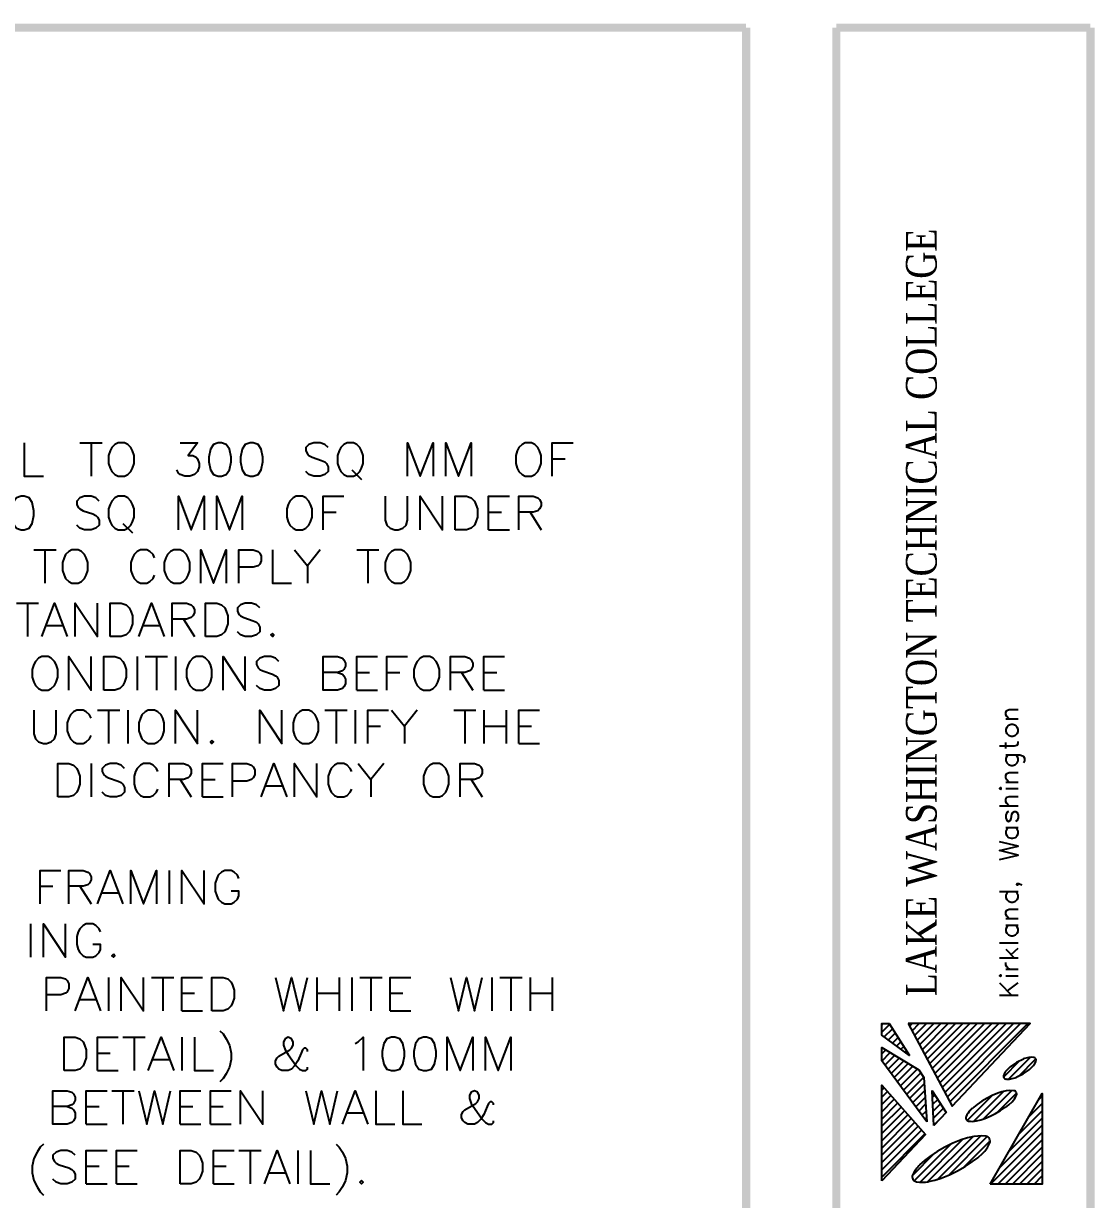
# Paper-space layout 'ISO A1' of a CAD drawing. Extents: x 0 to 817, y 0 to 553.
# Drawn here: x 656.3 to 816.6, y 376.6 to 552.6 of the extents above; entities that cross this region are included whole.
import ezdxf
from ezdxf.xclip import XClip

# ---------------------------------------------------------------- set-up
doc = ezdxf.new("R2010")
doc.units = 0
doc.header["$XCLIPFRAME"] = 0
doc.layers.add('Text', color=7, linetype='Continuous')
doc.styles.add('style4', font='', dxfattribs={"height": 3.730705})
doc.styles.get('style4').set_extended_font_data('Times New Roman')

# ---------------------------------------------------------------- blocks, each defined once
blk = doc.blocks.new('Viewport6')
at = {"linetype": 'Continuous', "lineweight": 25, "true_color": 0x000000}
for points in [[(0, 552.61), (764.45, 552.61), (764.45, 551.38), (0, 551.38)], [(763.84, 0), (763.84, 552), (765.06, 552), (765.06, 0)], [(777.34, 0), (777.34, 552), (778.57, 552), (778.57, 0)], [(777.96, 552.61), (815.99, 552.61), (815.99, 551.38), (777.96, 551.38)], [(816.61, 552), (816.61, 0), (815.38, 0), (815.38, 552)]]:
    blk.add_hatch(color=18, dxfattribs=at).paths.add_polyline_path(points)
at = {"color": 18, "linetype": 'Continuous', "lineweight": 25, "true_color": 0x000000}
for p, q in [((805.18, 448.47), (803.31, 448.47)), ((803.31, 444.09), (803.31, 445.02)), ((805.18, 439.03), (803.31, 439.03)), ((803.31, 438.1), (805.18, 438.1)), ((805.18, 435.45), (802.38, 435.45)), ((803.31, 432.26), (805.18, 432.26)), ((802.38, 422.69), (805.18, 422.69)), ((805.18, 418.58), (803.31, 418.58)), ((803.31, 417.65), (805.18, 417.65)), ((805.18, 414.98), (802.38, 414.98)), ((803.31, 414.05), (804.65, 412.74)), ((804.12, 413.27), (805.18, 414.2)), ((805.18, 412.74), (802.38, 412.74)), ((805.18, 411), (803.31, 411)), ((802.38, 409.01), (804.24, 407.15)), ((803.31, 410.07), (805.18, 410.07)), ((803.59, 407.81), (805.18, 409.01)), ((805.18, 407.15), (802.38, 407.15)), ((784.77, 402.75), (784.94, 402.92)), ((784.77, 401.65), (785.94, 402.81)), ((785.11, 400.93), (786.36, 402.16)), ((785.74, 400.46), (786.78, 401.5)), ((788.92, 402.56), (789.28, 402.92)), ((789.3, 401.84), (790.36, 402.92)), ((789.68, 401.14), (791.44, 402.92)), ((790.04, 400.42), (792.54, 402.92)), ((790.42, 399.72), (793.62, 402.92)), ((790.8, 399), (794.7, 402.92)), ((791.18, 398.3), (795.78, 402.92)), ((791.54, 397.61), (796.88, 402.92)), ((791.93, 396.89), (797.96, 402.92)), ((792.31, 396.19), (799.04, 402.92)), ((792.69, 395.47), (800.12, 402.92)), ((793.07, 394.77), (801.22, 402.92)), ((793.43, 394.05), (802.3, 402.92)), ((793.81, 393.35), (803.38, 402.92)), ((794.19, 392.63), (804.46, 402.92)), ((794.57, 391.93), (805.54, 402.92)), ((794.95, 391.21), (806.64, 402.92)), ((786.38, 400), (787.21, 400.84)), ((786.99, 399.55), (787.63, 400.17)), ((784.77, 398.41), (785.36, 399)), ((784.77, 397.31), (786.04, 398.58)), ((785.24, 396.69), (786.7, 398.18)), ((787.63, 399.09), (788.05, 399.51)), ((788.24, 398.62), (788.48, 398.85)), ((788.88, 398.18), (788.9, 398.2)), ((803.74, 394.6), (807.04, 397.9)), ((806.76, 397.86), (805.94, 397.63)), ((785.7, 396.08), (787.37, 397.75)), ((786.15, 395.45), (788.05, 397.35)), ((786.61, 394.83), (788.73, 396.95)), ((787.08, 394.2), (789.41, 396.53)), ((787.54, 393.58), (790.08, 396.12)), ((802.97, 394.92), (805.45, 397.39)), ((803.97, 396.44), (803.36, 395.83)), ((805.24, 395.02), (807.84, 397.63)), ((788.01, 392.95), (790.59, 395.55)), ((788.45, 392.33), (791.02, 394.87)), ((804.1, 394.64), (804.92, 394.87)), ((784.77, 392.97), (785.11, 393.31)), ((784.77, 391.89), (785.62, 392.74)), ((788.92, 391.72), (791.1, 393.9)), ((789.39, 391.09), (791.18, 392.88)), ((798.51, 388.27), (803.04, 392.8)), ((799.91, 388.59), (804.24, 392.93)), ((801.87, 389.48), (804.96, 392.57)), ((784.77, 390.81), (786.13, 392.17)), ((784.77, 389.73), (786.63, 391.59)), ((784.77, 388.63), (787.14, 391.02)), ((789.85, 390.47), (791.25, 391.87)), ((790.32, 389.84), (791.31, 390.85)), ((792.35, 391.89), (792.71, 392.23)), ((792.39, 390.85), (793.13, 391.57)), ((792.45, 389.82), (793.56, 390.92)), ((797.53, 388.4), (801.32, 392.19)), ((806.74, 388.91), (808.77, 390.96)), ((808.2, 391.47), (808.77, 392.04)), ((784.77, 387.55), (787.65, 390.43)), ((784.77, 386.47), (788.16, 389.86)), ((784.77, 385.39), (788.67, 389.29)), ((790.78, 389.22), (791.4, 389.84)), ((792.5, 388.78), (793.98, 390.24)), ((792.56, 387.74), (794, 389.18)), ((797.92, 389.86), (798.36, 390.3)), ((805.26, 386.37), (808.77, 389.88)), ((784.77, 384.29), (789.17, 388.71)), ((784.77, 383.21), (789.68, 388.14)), ((784.77, 382.13), (790.19, 387.55)), ((791.23, 388.61), (791.46, 388.82)), ((802.34, 381.26), (808.77, 387.7)), ((803.8, 383.8), (808.77, 388.78)), ((784.77, 381.05), (790.7, 386.98)), ((784.77, 379.95), (791.21, 386.41)), ((790.49, 379.17), (796.94, 385.65)), ((791.63, 379.23), (798.42, 386.03)), ((793.05, 379.55), (799.61, 386.13)), ((794.78, 380.23), (800.56, 386.01)), ((801.05, 378.89), (808.77, 386.62)), ((802.15, 378.89), (808.77, 385.54)), ((789.62, 379.38), (795.12, 384.9)), ((797.01, 381.37), (800.99, 385.35)), ((803.23, 378.89), (808.77, 384.44)), ((789.34, 380.21), (792.73, 383.59)), ((804.31, 378.89), (808.77, 383.36)), ((805.39, 378.89), (808.77, 382.28)), ((806.49, 378.89), (808.77, 381.2)), ((807.57, 378.89), (808.77, 380.12)), ((808.65, 378.89), (808.77, 379.02))]:
    blk.add_line(p, q, dxfattribs=at)
for points in [[(803.84, 448.47), (803.46, 448.87), (803.31, 449.13), (803.31, 449.53), (803.46, 449.8), (803.84, 449.93), (805.18, 449.93)], [(803.31, 446.61), (803.46, 446.33), (803.72, 446.08), (804.12, 445.95), (804.39, 445.95), (804.77, 446.08), (805.05, 446.33), (805.18, 446.61), (805.18, 447.01), (805.05, 447.26), (804.77, 447.54), (804.39, 447.67), (804.12, 447.67), (803.72, 447.54), (803.46, 447.26), (803.31, 447.01), (803.31, 446.61)], [(802.38, 444.49), (804.65, 444.49), (805.05, 444.62), (805.18, 444.87), (805.18, 445.15)], [(803.31, 443.16), (805.45, 443.16), (805.85, 443.01), (805.98, 442.88), (806.11, 442.63), (806.11, 442.23), (805.98, 441.95)], [(803.72, 443.16), (803.46, 442.88), (803.31, 442.63), (803.31, 442.23), (803.46, 441.95), (803.72, 441.7), (804.12, 441.55), (804.39, 441.55), (804.77, 441.7), (805.05, 441.95), (805.18, 442.23), (805.18, 442.63), (805.05, 442.88), (804.77, 443.16)], [(803.84, 439.03), (803.46, 439.43), (803.31, 439.71), (803.31, 440.09), (803.46, 440.36), (803.84, 440.49), (805.18, 440.49)], [(802.53, 437.97), (802.66, 438.1), (802.53, 438.25), (802.38, 438.1), (802.53, 437.97)], [(803.84, 435.45), (803.46, 435.85), (803.31, 436.11), (803.31, 436.51), (803.46, 436.79), (803.84, 436.91), (805.18, 436.91)], [(803.72, 434.65), (803.46, 434.52), (803.31, 434.12), (803.31, 433.72), (803.46, 433.31), (803.72, 433.19), (803.99, 433.31), (804.12, 433.59), (804.24, 434.25), (804.39, 434.52), (804.65, 434.65), (804.77, 434.65), (805.05, 434.52), (805.18, 434.12), (805.18, 433.72), (805.05, 433.31), (804.77, 433.19)], [(803.72, 432.26), (803.46, 432), (803.31, 431.73), (803.31, 431.32), (803.46, 431.07), (803.72, 430.8), (804.12, 430.67), (804.39, 430.67), (804.77, 430.8), (805.05, 431.07), (805.18, 431.32), (805.18, 431.73), (805.05, 432), (804.77, 432.26)], [(802.38, 427.47), (805.18, 428.15), (802.38, 428.81), (805.18, 429.46), (802.38, 430.14)], [(803.72, 422.69), (803.46, 422.43), (803.31, 422.16), (803.31, 421.76), (803.46, 421.5), (803.72, 421.23), (804.12, 421.1), (804.39, 421.1), (804.77, 421.23), (805.05, 421.5), (805.18, 421.76), (805.18, 422.16), (805.05, 422.43), (804.77, 422.69)], [(805.05, 423.89), (805.18, 423.75), (805.05, 423.62), (804.92, 423.75), (805.05, 423.89), (805.3, 423.89), (805.58, 423.75), (805.71, 423.62)], [(803.84, 418.58), (803.46, 418.98), (803.31, 419.24), (803.31, 419.64), (803.46, 419.89), (803.84, 420.04), (805.18, 420.04)], [(803.72, 417.65), (803.46, 417.38), (803.31, 417.12), (803.31, 416.72), (803.46, 416.44), (803.72, 416.19), (804.12, 416.04), (804.39, 416.04), (804.77, 416.19), (805.05, 416.44), (805.18, 416.72), (805.18, 417.12), (805.05, 417.38), (804.77, 417.65)], [(804.12, 411), (803.72, 411.13), (803.46, 411.41), (803.31, 411.66), (803.31, 412.06)], [(802.53, 409.95), (802.66, 410.07), (802.53, 410.2), (802.38, 410.07), (802.53, 409.95)], [(788.92, 398.13), (784.77, 401.18), (784.77, 402.92), (785.87, 402.92), (788.92, 398.13)], [(788.73, 402.92), (795.29, 390.56), (806.98, 402.92), (788.73, 402.92)], [(791.5, 388.23), (784.77, 397.33), (784.77, 399.36), (790.32, 395.98), (791.04, 394.83), (791.5, 388.23)], [(807.55, 397.84), (807.14, 397.88), (806.76, 397.84)], [(805.96, 397.61), (804.92, 397.1), (803.99, 396.44)], [(804.9, 394.9), (805.94, 395.4), (806.87, 396.06)], [(807.48, 396.63), (807.7, 396.95), (807.86, 397.31)], [(803.04, 394.81), (803.14, 394.68), (803.31, 394.62)], [(784.77, 379.38), (784.77, 393.71), (791.29, 386.32), (784.77, 379.38)], [(792.56, 387.68), (792.31, 392.86), (794.38, 389.6), (792.56, 387.68)], [(804.54, 392.88), (803.95, 392.93), (803.38, 392.86), (802.74, 392.72), (802.13, 392.5), (801.3, 392.17), (800.52, 391.76), (799.76, 391.32), (799.04, 390.83), (798.53, 390.43), (798.06, 389.98)], [(800.99, 378.89), (808.77, 392.46), (808.77, 378.89), (800.99, 378.89)], [(803.29, 390.37), (803.8, 390.77), (804.27, 391.21)], [(798.93, 388.36), (799.57, 388.5), (800.18, 388.71), (801.01, 389.05), (801.79, 389.46), (802.55, 389.9), (803.27, 390.39)], [(797.41, 388.57), (797.56, 388.4), (797.77, 388.31)], [(798.55, 386.03), (797.6, 385.81), (796.65, 385.52), (795.42, 385.01), (794.21, 384.44), (793.05, 383.78), (791.95, 383.04), (791.16, 382.45), (790.42, 381.77)], [(800.35, 386.05), (799.76, 386.11), (799.16, 386.09), (798.57, 386.03)], [(791.76, 379.27), (792.71, 379.49), (793.66, 379.78), (794.89, 380.29), (796.1, 380.86), (797.26, 381.52), (798.36, 382.26), (799.14, 382.85), (799.88, 383.53)], [(789.41, 379.63), (789.55, 379.44), (789.75, 379.32), (789.96, 379.23)]]:
    blk.add_lwpolyline(points, dxfattribs=at)
for centre, radius, start, end in [((807.46, 397.46), 0.402, 30.6848, 79.7992), ((804.12, 399.43), 4.36, 309.1278, 320.4053), ((807.46, 397.46), 0.402, 341.5649, 30.6793), ((803.38, 395.02), 0.402, 161.5649, 210.6793), ((805.01, 394.49), 2.12, 140.4053, 161.5649), ((803.69, 396.72), 2.12, 259.7937, 280.9479), ((804.48, 392.4), 0.487, 28.4161, 81.4417), ((804.48, 392.4), 0.487, 335.3906, 28.4106), ((801.79, 393.63), 3.45, 315.7306, 335.3906), ((797.83, 388.8), 0.487, 155.3906, 208.4106), ((800.52, 387.57), 3.45, 135.7306, 155.3906), ((798.28, 391.74), 3.45, 261.4362, 281.0907), ((800.22, 385.31), 0.762, 27.6801, 80.6342), ((800.22, 385.31), 0.762, 334.7205, 27.6746), ((796.18, 387.21), 5.23, 315.0385, 334.7205), ((790.08, 379.99), 0.762, 154.7205, 207.6746), ((794.15, 378.09), 5.23, 135.0385, 154.7205), ((790.82, 384.4), 5.23, 260.6287, 280.3162)]:
    blk.add_arc(centre, radius, start, end, dxfattribs=at)
at = {"layer": 'Text', "color": 18, "linetype": 'Continuous', "lineweight": 25, "true_color": 0x000000}
for p, q in [((664.73, 489.85), (668.06, 489.85)), ((666.38, 489.85), (666.38, 484.84)), ((735.43, 487.46), (737.34, 487.46)), ((705.44, 485.79), (706.88, 484.37)), ((701.16, 479.46), (703.07, 479.46)), ((725.91, 479.46), (727.81, 479.46)), ((732.11, 479.46), (733.78, 476.83)), ((671.15, 477.79), (672.59, 476.37)), ((725.91, 476.83), (729.02, 476.83)), ((657.81, 473.85), (661.16, 473.85)), ((659.48, 473.85), (659.48, 468.85)), ((700.67, 473.85), (698.77, 471.46)), ((706.16, 473.85), (709.48, 473.85)), ((707.83, 473.85), (707.83, 468.85)), ((655.21, 465.85), (658.53, 465.85)), ((656.86, 465.85), (656.86, 460.85)), ((680.21, 463.46), (681.88, 460.85)), ((659.72, 462.5), (662.11, 462.5)), ((674.26, 462.5), (676.63, 462.5)), ((673.3, 457.85), (673.3, 452.85)), ((674.49, 457.85), (677.81, 457.85)), ((676.16, 457.85), (676.16, 452.85)), ((679.02, 457.85), (679.02, 452.85)), ((706.16, 455.46), (708.06, 455.46)), ((710.69, 455.46), (712.59, 455.46)), ((721.86, 455.46), (723.53, 452.85)), ((725.21, 455.46), (727.11, 455.46)), ((706.16, 452.85), (709.25, 452.85)), ((725.21, 452.85), (728.3, 452.85)), ((667.34, 449.85), (670.68, 449.85)), ((669.01, 449.85), (669.01, 444.85)), ((671.87, 449.85), (671.87, 444.85)), ((701.39, 449.85), (704.72, 449.85)), ((703.07, 449.85), (703.07, 444.85)), ((705.92, 449.85), (705.92, 444.85)), ((715.19, 449.85), (713.29, 447.45)), ((720.68, 449.85), (724, 449.85)), ((722.35, 449.85), (722.35, 444.85)), ((725.21, 449.85), (725.21, 444.85)), ((728.53, 449.85), (728.53, 444.85)), ((707.83, 447.45), (709.73, 447.45)), ((725.21, 447.45), (728.53, 447.45)), ((730.44, 447.45), (732.34, 447.45)), ((730.44, 444.85), (733.53, 444.85)), ((666.38, 441.84), (666.38, 436.85)), ((710.2, 441.84), (708.29, 439.45)), ((679.72, 439.45), (681.39, 436.85)), ((683.06, 439.45), (684.97, 439.45)), ((692.59, 438.52), (694.96, 438.52)), ((723.3, 439.45), (724.95, 436.85)), ((683.06, 436.85), (686.15, 436.85)), ((678.07, 425.84), (678.07, 420.85)), ((658.76, 423.47), (660.67, 423.47)), ((664.73, 423.47), (666.38, 420.85)), ((668.06, 422.52), (670.45, 422.52)), ((657.34, 417.84), (657.34, 412.85)), ((669.01, 409.84), (669.01, 404.84)), ((675.44, 409.84), (678.77, 409.84)), ((677.12, 409.84), (677.12, 404.84)), ((700.21, 409.84), (700.21, 404.84)), ((703.53, 409.84), (703.53, 404.84)), ((705.44, 409.84), (705.44, 404.84)), ((706.62, 409.84), (709.97, 409.84)), ((708.29, 409.84), (708.29, 404.84)), ((726.39, 409.84), (726.39, 404.84)), ((727.58, 409.84), (730.92, 409.84)), ((729.25, 409.84), (729.25, 404.84)), ((732.11, 409.84), (732.11, 404.84)), ((735.43, 409.84), (735.43, 404.84)), ((679.97, 407.47), (681.88, 407.47)), ((700.21, 407.47), (703.53, 407.47)), ((711.15, 407.47), (713.06, 407.47)), ((732.11, 407.47), (735.43, 407.47)), ((664.73, 406.52), (667.1, 406.52)), ((679.97, 404.84), (683.06, 404.84)), ((711.15, 404.84), (714.24, 404.84)), ((671.15, 400.89), (674.49, 400.89)), ((672.82, 400.89), (672.82, 395.89)), ((679.97, 400.89), (679.97, 395.89)), ((667.34, 398.52), (669.24, 398.52)), ((675.68, 397.56), (678.07, 397.56)), ((667.34, 395.89), (670.45, 395.89)), ((669.49, 392.88), (672.82, 392.88)), ((671.15, 392.88), (671.15, 387.89)), ((665.68, 390.51), (667.59, 390.51)), ((679.72, 390.51), (681.62, 390.51)), ((684.25, 390.51), (686.15, 390.51)), ((704.72, 389.56), (707.11, 389.56)), ((665.68, 387.89), (668.78, 387.89)), ((679.72, 387.89), (682.83, 387.89)), ((684.25, 387.89), (687.34, 387.89)), ((688.52, 383.93), (691.87, 383.93)), ((690.2, 383.93), (690.2, 378.94)), ((697.35, 383.93), (697.35, 378.94)), ((665.68, 381.56), (667.59, 381.56)), ((670.19, 381.56), (672.1, 381.56)), ((684.71, 381.56), (686.62, 381.56)), ((693.05, 380.61), (695.45, 380.61)), ((665.68, 378.94), (668.78, 378.94)), ((670.19, 378.94), (673.3, 378.94)), ((684.71, 378.94), (687.83, 378.94))]:
    blk.add_line(p, q, dxfattribs=at)
for points in [[(656.39, 489.85), (656.39, 484.84), (659.25, 484.84)], [(670.45, 489.85), (669.96, 489.6), (669.49, 489.13), (669.24, 488.65), (669.01, 487.95), (669.01, 486.74), (669.24, 486.04), (669.49, 485.55), (669.96, 485.09), (670.45, 484.84), (671.4, 484.84), (671.87, 485.09), (672.35, 485.55), (672.59, 486.04), (672.82, 486.74), (672.82, 487.95), (672.59, 488.65), (672.35, 489.13), (671.87, 489.6), (671.4, 489.85), (670.45, 489.85)], [(679.72, 489.85), (682.34, 489.85), (680.93, 487.95), (681.62, 487.95), (682.11, 487.69), (682.34, 487.46), (682.58, 486.74), (682.58, 486.27), (682.34, 485.55), (681.88, 485.09), (681.16, 484.84), (680.44, 484.84), (679.72, 485.09), (679.49, 485.32), (679.25, 485.79)], [(685.43, 489.85), (684.71, 489.6), (684.25, 488.9), (684.02, 487.69), (684.02, 486.99), (684.25, 485.79), (684.71, 485.09), (685.43, 484.84), (685.92, 484.84), (686.62, 485.09), (687.11, 485.79), (687.34, 486.99), (687.34, 487.69), (687.11, 488.9), (686.62, 489.6), (685.92, 489.85), (685.43, 489.85)], [(690.2, 489.85), (689.48, 489.6), (689.01, 488.9), (688.78, 487.69), (688.78, 486.99), (689.01, 485.79), (689.48, 485.09), (690.2, 484.84), (690.68, 484.84), (691.38, 485.09), (691.87, 485.79), (692.1, 486.99), (692.1, 487.69), (691.87, 488.9), (691.38, 489.6), (690.68, 489.85), (690.2, 489.85)], [(701.86, 489.13), (701.39, 489.6), (700.67, 489.85), (699.72, 489.85), (699, 489.6), (698.54, 489.13), (698.54, 488.65), (698.77, 488.18), (699, 487.95), (699.49, 487.69), (700.91, 487.23), (701.39, 486.99), (701.63, 486.74), (701.86, 486.27), (701.86, 485.55), (701.39, 485.09), (700.67, 484.84), (699.72, 484.84), (699, 485.09), (698.54, 485.55)], [(704.72, 489.85), (704.25, 489.6), (703.76, 489.13), (703.53, 488.65), (703.3, 487.95), (703.3, 486.74), (703.53, 486.04), (703.76, 485.55), (704.25, 485.09), (704.72, 484.84), (705.67, 484.84), (706.16, 485.09), (706.62, 485.55), (706.88, 486.04), (707.11, 486.74), (707.11, 487.95), (706.88, 488.65), (706.62, 489.13), (706.16, 489.6), (705.67, 489.85), (704.72, 489.85)], [(713.78, 484.84), (713.78, 489.85), (715.68, 484.84), (717.59, 489.85), (717.59, 484.84)], [(719.49, 484.84), (719.49, 489.85), (721.4, 484.84), (723.3, 489.85), (723.3, 484.84)], [(731.39, 489.85), (730.92, 489.6), (730.44, 489.13), (730.2, 488.65), (729.97, 487.95), (729.97, 486.74), (730.2, 486.04), (730.44, 485.55), (730.92, 485.09), (731.39, 484.84), (732.34, 484.84), (732.83, 485.09), (733.29, 485.55), (733.53, 486.04), (733.78, 486.74), (733.78, 487.95), (733.53, 488.65), (733.29, 489.13), (732.83, 489.6), (732.34, 489.85), (731.39, 489.85)], [(735.43, 484.84), (735.43, 489.85), (738.54, 489.85)], [(655.91, 481.85), (655.21, 481.6), (654.72, 480.9), (654.49, 479.69), (654.49, 478.99), (654.72, 477.79), (655.21, 477.09), (655.91, 476.83), (656.39, 476.83), (657.11, 477.09), (657.58, 477.79), (657.81, 478.99), (657.81, 479.69), (657.58, 480.9), (657.11, 481.6), (656.39, 481.85), (655.91, 481.85)], [(667.59, 481.13), (667.1, 481.6), (666.38, 481.85), (665.43, 481.85), (664.73, 481.6), (664.25, 481.13), (664.25, 480.64), (664.48, 480.18), (664.73, 479.95), (665.2, 479.69), (666.64, 479.23), (667.1, 478.99), (667.34, 478.74), (667.59, 478.27), (667.59, 477.55), (667.1, 477.09), (666.38, 476.83), (665.43, 476.83), (664.73, 477.09), (664.25, 477.55)], [(670.45, 481.85), (669.96, 481.6), (669.49, 481.13), (669.24, 480.64), (669.01, 479.95), (669.01, 478.74), (669.24, 478.04), (669.49, 477.55), (669.96, 477.09), (670.45, 476.83), (671.4, 476.83), (671.87, 477.09), (672.35, 477.55), (672.59, 478.04), (672.82, 478.74), (672.82, 479.95), (672.59, 480.64), (672.35, 481.13), (671.87, 481.6), (671.4, 481.85), (670.45, 481.85)], [(679.49, 476.83), (679.49, 481.85), (681.39, 476.83), (683.3, 481.85), (683.3, 476.83)], [(685.2, 476.83), (685.2, 481.85), (687.11, 476.83), (689.01, 481.85), (689.01, 476.83)], [(697.1, 481.85), (696.63, 481.6), (696.14, 481.13), (695.91, 480.64), (695.68, 479.95), (695.68, 478.74), (695.91, 478.04), (696.14, 477.55), (696.63, 477.09), (697.1, 476.83), (698.05, 476.83), (698.54, 477.09), (699, 477.55), (699.26, 478.04), (699.49, 478.74), (699.49, 479.95), (699.26, 480.64), (699, 481.13), (698.54, 481.6), (698.05, 481.85), (697.1, 481.85)], [(701.16, 476.83), (701.16, 481.85), (704.25, 481.85)], [(710.43, 481.85), (710.43, 478.27), (710.69, 477.55), (711.15, 477.09), (711.87, 476.83), (712.34, 476.83), (713.06, 477.09), (713.54, 477.55), (713.78, 478.27), (713.78, 481.85)], [(715.68, 476.83), (715.68, 481.85), (719, 476.83), (719, 481.85)], [(720.91, 476.83), (720.91, 481.85), (722.58, 481.85), (723.3, 481.6), (723.77, 481.13), (724, 480.64), (724.25, 479.95), (724.25, 478.74), (724, 478.04), (723.77, 477.55), (723.3, 477.09), (722.58, 476.83), (720.91, 476.83)], [(725.91, 476.83), (725.91, 481.85), (729.02, 481.85)], [(730.44, 476.83), (730.44, 481.85), (732.57, 481.85), (733.29, 481.6), (733.53, 481.36), (733.78, 480.9), (733.78, 480.41), (733.53, 479.95), (733.29, 479.69), (732.57, 479.46), (730.44, 479.46)], [(663.53, 473.85), (663.06, 473.6), (662.57, 473.13), (662.34, 472.64), (662.11, 471.94), (662.11, 470.76), (662.34, 470.04), (662.57, 469.55), (663.06, 469.09), (663.53, 468.85), (664.48, 468.85), (664.97, 469.09), (665.43, 469.55), (665.68, 470.04), (665.92, 470.76), (665.92, 471.94), (665.68, 472.64), (665.43, 473.13), (664.97, 473.6), (664.48, 473.85), (663.53, 473.85)], [(675.91, 472.64), (675.68, 473.13), (675.21, 473.6), (674.72, 473.85), (673.77, 473.85), (673.3, 473.6), (672.82, 473.13), (672.59, 472.64), (672.35, 471.94), (672.35, 470.76), (672.59, 470.04), (672.82, 469.55), (673.3, 469.09), (673.77, 468.85), (674.72, 468.85), (675.21, 469.09), (675.68, 469.55), (675.91, 470.04)], [(678.77, 473.85), (678.3, 473.6), (677.81, 473.13), (677.58, 472.64), (677.35, 471.94), (677.35, 470.76), (677.58, 470.04), (677.81, 469.55), (678.3, 469.09), (678.77, 468.85), (679.72, 468.85), (680.21, 469.09), (680.67, 469.55), (680.93, 470.04), (681.16, 470.76), (681.16, 471.94), (680.93, 472.64), (680.67, 473.13), (680.21, 473.6), (679.72, 473.85), (678.77, 473.85)], [(682.83, 468.85), (682.83, 473.85), (684.71, 468.85), (686.62, 473.85), (686.62, 468.85)], [(688.52, 468.85), (688.52, 473.85), (690.68, 473.85), (691.38, 473.6), (691.64, 473.36), (691.87, 472.9), (691.87, 472.18), (691.64, 471.71), (691.38, 471.46), (690.68, 471.22), (688.52, 471.22)], [(693.54, 473.85), (693.54, 468.85), (696.4, 468.85)], [(696.86, 473.85), (698.77, 471.46), (698.77, 468.85)], [(711.87, 473.85), (711.38, 473.6), (710.92, 473.13), (710.69, 472.64), (710.43, 471.94), (710.43, 470.76), (710.69, 470.04), (710.92, 469.55), (711.38, 469.09), (711.87, 468.85), (712.82, 468.85), (713.29, 469.09), (713.78, 469.55), (714.01, 470.04), (714.24, 470.76), (714.24, 471.94), (714.01, 472.64), (713.78, 473.13), (713.29, 473.6), (712.82, 473.85), (711.87, 473.85)], [(659.02, 460.85), (660.92, 465.85), (662.83, 460.85)], [(664.01, 460.85), (664.01, 465.85), (667.34, 460.85), (667.34, 465.85)], [(669.24, 460.85), (669.24, 465.85), (670.91, 465.85), (671.63, 465.62), (672.1, 465.13), (672.35, 464.66), (672.59, 463.94), (672.59, 462.76), (672.35, 462.04), (672.1, 461.55), (671.63, 461.09), (670.91, 460.85), (669.24, 460.85)], [(673.54, 460.85), (675.44, 465.85), (677.35, 460.85)], [(678.53, 460.85), (678.53, 465.85), (680.67, 465.85), (681.39, 465.62), (681.62, 465.36), (681.88, 464.9), (681.88, 464.41), (681.62, 463.94), (681.39, 463.71), (680.67, 463.46), (678.53, 463.46)], [(683.53, 460.85), (683.53, 465.85), (685.2, 465.85), (685.92, 465.62), (686.39, 465.13), (686.62, 464.66), (686.87, 463.94), (686.87, 462.76), (686.62, 462.04), (686.39, 461.55), (685.92, 461.09), (685.2, 460.85), (683.53, 460.85)], [(691.64, 465.13), (691.15, 465.62), (690.43, 465.85), (689.48, 465.85), (688.78, 465.62), (688.29, 465.13), (688.29, 464.66), (688.52, 464.18), (688.78, 463.94), (689.24, 463.71), (690.68, 463.22), (691.15, 462.99), (691.38, 462.76), (691.64, 462.27), (691.64, 461.55), (691.15, 461.09), (690.43, 460.85), (689.48, 460.85), (688.78, 461.09), (688.29, 461.55)], [(693.54, 461.32), (693.29, 461.09), (693.54, 460.85), (693.77, 461.09), (693.54, 461.32)], [(659.02, 457.85), (658.53, 457.61), (658.06, 457.13), (657.81, 456.66), (657.58, 455.94), (657.58, 454.76), (657.81, 454.04), (658.06, 453.55), (658.53, 453.08), (659.02, 452.85), (659.97, 452.85), (660.44, 453.08), (660.92, 453.55), (661.16, 454.04), (661.39, 454.76), (661.39, 455.94), (661.16, 456.66), (660.92, 457.13), (660.44, 457.61), (659.97, 457.85), (659.02, 457.85)], [(663.06, 452.85), (663.06, 457.85), (666.38, 452.85), (666.38, 457.85)], [(668.29, 452.85), (668.29, 457.85), (669.96, 457.85), (670.68, 457.61), (671.15, 457.13), (671.4, 456.66), (671.63, 455.94), (671.63, 454.76), (671.4, 454.04), (671.15, 453.55), (670.68, 453.08), (669.96, 452.85), (668.29, 452.85)], [(682.11, 457.85), (681.62, 457.61), (681.16, 457.13), (680.93, 456.66), (680.67, 455.94), (680.67, 454.76), (680.93, 454.04), (681.16, 453.55), (681.62, 453.08), (682.11, 452.85), (683.06, 452.85), (683.53, 453.08), (684.02, 453.55), (684.25, 454.04), (684.48, 454.76), (684.48, 455.94), (684.25, 456.66), (684.02, 457.13), (683.53, 457.61), (683.06, 457.85), (682.11, 457.85)], [(686.15, 452.85), (686.15, 457.85), (689.48, 452.85), (689.48, 457.85)], [(694.49, 457.13), (694.01, 457.61), (693.29, 457.85), (692.33, 457.85), (691.64, 457.61), (691.15, 457.13), (691.15, 456.66), (691.38, 456.17), (691.64, 455.94), (692.1, 455.71), (693.54, 455.22), (694.01, 454.99), (694.24, 454.76), (694.49, 454.27), (694.49, 453.55), (694.01, 453.08), (693.29, 452.85), (692.33, 452.85), (691.64, 453.08), (691.15, 453.55)], [(703.3, 455.46), (704.02, 455.22), (704.25, 454.99), (704.48, 454.5), (704.48, 453.8), (704.25, 453.32), (704.02, 453.08), (703.3, 452.85), (701.16, 452.85), (701.16, 457.85), (703.3, 457.85), (704.02, 457.61), (704.25, 457.36), (704.48, 456.89), (704.48, 456.41), (704.25, 455.94), (704.02, 455.71), (703.3, 455.46), (701.16, 455.46)], [(706.16, 452.85), (706.16, 457.85), (709.25, 457.85)], [(710.69, 452.85), (710.69, 457.85), (713.78, 457.85)], [(716.15, 457.85), (715.68, 457.61), (715.19, 457.13), (714.96, 456.66), (714.73, 455.94), (714.73, 454.76), (714.96, 454.04), (715.19, 453.55), (715.68, 453.08), (716.15, 452.85), (717.1, 452.85), (717.59, 453.08), (718.05, 453.55), (718.29, 454.04), (718.54, 454.76), (718.54, 455.94), (718.29, 456.66), (718.05, 457.13), (717.59, 457.61), (717.1, 457.85), (716.15, 457.85)], [(720.19, 452.85), (720.19, 457.85), (722.35, 457.85), (723.05, 457.61), (723.3, 457.36), (723.53, 456.89), (723.53, 456.41), (723.3, 455.94), (723.05, 455.71), (722.35, 455.46), (720.19, 455.46)], [(725.21, 452.85), (725.21, 457.85), (728.3, 457.85)], [(657.81, 449.85), (657.81, 446.27), (658.06, 445.55), (658.53, 445.08), (659.25, 444.85), (659.72, 444.85), (660.44, 445.08), (660.92, 445.55), (661.16, 446.27), (661.16, 449.85)], [(666.38, 448.66), (666.15, 449.13), (665.68, 449.61), (665.2, 449.85), (664.25, 449.85), (663.78, 449.61), (663.29, 449.13), (663.06, 448.66), (662.83, 447.94), (662.83, 446.76), (663.06, 446.04), (663.29, 445.55), (663.78, 445.08), (664.25, 444.85), (665.2, 444.85), (665.68, 445.08), (666.15, 445.55), (666.38, 446.04)], [(674.96, 449.85), (674.49, 449.61), (674, 449.13), (673.77, 448.66), (673.54, 447.94), (673.54, 446.76), (673.77, 446.04), (674, 445.55), (674.49, 445.08), (674.96, 444.85), (675.91, 444.85), (676.4, 445.08), (676.86, 445.55), (677.12, 446.04), (677.35, 446.76), (677.35, 447.94), (677.12, 448.66), (676.86, 449.13), (676.4, 449.61), (675.91, 449.85), (674.96, 449.85)], [(679.02, 444.85), (679.02, 449.85), (682.34, 444.85), (682.34, 449.85)], [(691.64, 444.85), (691.64, 449.85), (694.96, 444.85), (694.96, 449.85)], [(698.05, 449.85), (697.58, 449.61), (697.1, 449.13), (696.86, 448.66), (696.63, 447.94), (696.63, 446.76), (696.86, 446.04), (697.1, 445.55), (697.58, 445.08), (698.05, 444.85), (699, 444.85), (699.49, 445.08), (699.95, 445.55), (700.21, 446.04), (700.44, 446.76), (700.44, 447.94), (700.21, 448.66), (699.95, 449.13), (699.49, 449.61), (699, 449.85), (698.05, 449.85)], [(707.83, 444.85), (707.83, 449.85), (710.92, 449.85)], [(711.38, 449.85), (713.29, 447.45), (713.29, 444.85)], [(730.44, 444.85), (730.44, 449.85), (733.53, 449.85)], [(684.48, 445.32), (684.25, 445.08), (684.48, 444.85), (684.71, 445.08), (684.48, 445.32)], [(661.39, 436.85), (661.39, 441.84), (663.06, 441.84), (663.78, 441.61), (664.25, 441.12), (664.48, 440.66), (664.73, 439.94), (664.73, 438.75), (664.48, 438.03), (664.25, 437.57), (663.78, 437.08), (663.06, 436.85), (661.39, 436.85)], [(671.4, 441.12), (670.91, 441.61), (670.19, 441.84), (669.24, 441.84), (668.54, 441.61), (668.06, 441.12), (668.06, 440.66), (668.29, 440.17), (668.54, 439.94), (669.01, 439.71), (670.45, 439.22), (670.91, 438.99), (671.15, 438.75), (671.4, 438.27), (671.4, 437.57), (670.91, 437.08), (670.19, 436.85), (669.24, 436.85), (668.54, 437.08), (668.06, 437.57)], [(676.4, 440.66), (676.16, 441.12), (675.68, 441.61), (675.21, 441.84), (674.26, 441.84), (673.77, 441.61), (673.3, 441.12), (673.05, 440.66), (672.82, 439.94), (672.82, 438.75), (673.05, 438.03), (673.3, 437.57), (673.77, 437.08), (674.26, 436.85), (675.21, 436.85), (675.68, 437.08), (676.16, 437.57), (676.4, 438.03)], [(678.07, 436.85), (678.07, 441.84), (680.21, 441.84), (680.93, 441.61), (681.16, 441.36), (681.39, 440.89), (681.39, 440.41), (681.16, 439.94), (680.93, 439.71), (680.21, 439.45), (678.07, 439.45)], [(683.06, 436.85), (683.06, 441.84), (686.15, 441.84)], [(687.57, 436.85), (687.57, 441.84), (689.73, 441.84), (690.43, 441.61), (690.68, 441.36), (690.92, 440.89), (690.92, 440.17), (690.68, 439.71), (690.43, 439.45), (689.73, 439.22), (687.57, 439.22)], [(691.87, 436.85), (693.77, 441.84), (695.68, 436.85)], [(696.86, 436.85), (696.86, 441.84), (700.21, 436.85), (700.21, 441.84)], [(705.44, 440.66), (705.2, 441.12), (704.72, 441.61), (704.25, 441.84), (703.3, 441.84), (702.81, 441.61), (702.35, 441.12), (702.11, 440.66), (701.86, 439.94), (701.86, 438.75), (702.11, 438.03), (702.35, 437.57), (702.81, 437.08), (703.3, 436.85), (704.25, 436.85), (704.72, 437.08), (705.2, 437.57), (705.44, 438.03)], [(706.39, 441.84), (708.29, 439.45), (708.29, 436.85)], [(717.59, 441.84), (717.1, 441.61), (716.63, 441.12), (716.4, 440.66), (716.15, 439.94), (716.15, 438.75), (716.4, 438.03), (716.63, 437.57), (717.1, 437.08), (717.59, 436.85), (718.54, 436.85), (719, 437.08), (719.49, 437.57), (719.72, 438.03), (719.96, 438.75), (719.96, 439.94), (719.72, 440.66), (719.49, 441.12), (719, 441.61), (718.54, 441.84), (717.59, 441.84)], [(721.63, 436.85), (721.63, 441.84), (723.77, 441.84), (724.49, 441.61), (724.72, 441.36), (724.95, 440.89), (724.95, 440.41), (724.72, 439.94), (724.49, 439.71), (723.77, 439.45), (721.63, 439.45)], [(658.76, 420.85), (658.76, 425.84), (661.87, 425.84)], [(663.06, 420.85), (663.06, 425.84), (665.2, 425.84), (665.92, 425.61), (666.15, 425.38), (666.38, 424.89), (666.38, 424.42), (666.15, 423.94), (665.92, 423.7), (665.2, 423.47), (663.06, 423.47)], [(667.34, 420.85), (669.24, 425.84), (671.15, 420.85)], [(672.35, 420.85), (672.35, 425.84), (674.26, 420.85), (676.16, 425.84), (676.16, 420.85)], [(679.97, 420.85), (679.97, 425.84), (683.3, 420.85), (683.3, 425.84)], [(688.52, 424.66), (688.29, 425.12), (687.83, 425.61), (687.34, 425.84), (686.39, 425.84), (685.92, 425.61), (685.43, 425.12), (685.2, 424.66), (684.97, 423.94), (684.97, 422.75), (685.2, 422.03), (685.43, 421.57), (685.92, 421.08), (686.39, 420.85), (687.34, 420.85), (687.83, 421.08), (688.29, 421.57), (688.52, 422.03), (688.52, 422.75), (687.34, 422.75)], [(659.25, 412.85), (659.25, 417.84), (662.57, 412.85), (662.57, 417.84)], [(667.82, 416.66), (667.59, 417.12), (667.1, 417.61), (666.64, 417.84), (665.68, 417.84), (665.2, 417.61), (664.73, 417.12), (664.48, 416.66), (664.25, 415.94), (664.25, 414.75), (664.48, 414.03), (664.73, 413.57), (665.2, 413.08), (665.68, 412.85), (666.64, 412.85), (667.1, 413.08), (667.59, 413.57), (667.82, 414.03), (667.82, 414.75), (666.64, 414.75)], [(669.73, 413.31), (669.49, 413.08), (669.73, 412.85), (669.96, 413.08), (669.73, 413.31)], [(659.72, 404.84), (659.72, 409.84), (661.87, 409.84), (662.57, 409.61), (662.83, 409.37), (663.06, 408.89), (663.06, 408.17), (662.83, 407.7), (662.57, 407.47), (661.87, 407.22), (659.72, 407.22)], [(664.01, 404.84), (665.92, 409.84), (667.82, 404.84)], [(670.91, 404.84), (670.91, 409.84), (674.26, 404.84), (674.26, 409.84)], [(679.97, 404.84), (679.97, 409.84), (683.06, 409.84)], [(684.48, 404.84), (684.48, 409.84), (686.15, 409.84), (686.87, 409.61), (687.34, 409.12), (687.57, 408.65), (687.83, 407.93), (687.83, 406.75), (687.57, 406.03), (687.34, 405.56), (686.87, 405.08), (686.15, 404.84), (684.48, 404.84)], [(694.01, 409.84), (695.19, 404.84), (696.4, 409.84), (697.58, 404.84), (698.77, 409.84)], [(711.15, 404.84), (711.15, 409.84), (714.24, 409.84)], [(720.19, 409.84), (721.4, 404.84), (722.58, 409.84), (723.77, 404.84), (724.95, 409.84)], [(685.67, 401.84), (686.15, 401.37), (686.62, 400.65), (687.11, 399.7), (687.34, 398.52), (687.34, 397.56), (687.11, 396.38), (686.62, 395.42), (686.15, 394.71), (685.67, 394.22)], [(662.34, 395.89), (662.34, 400.89), (664.01, 400.89), (664.73, 400.65), (665.2, 400.19), (665.43, 399.7), (665.68, 398.98), (665.68, 397.8), (665.43, 397.08), (665.2, 396.61), (664.73, 396.12), (664.01, 395.89), (662.34, 395.89)], [(667.34, 395.89), (667.34, 400.89), (670.45, 400.89)], [(674.96, 395.89), (676.86, 400.89), (678.77, 395.89)], [(681.88, 400.89), (681.88, 395.89), (684.71, 395.89)], [(698.77, 398.75), (698.77, 398.98), (698.54, 399.23), (698.3, 399.23), (698.05, 398.98), (697.82, 398.52), (697.35, 397.33), (696.86, 396.61), (696.4, 396.12), (695.91, 395.89), (694.96, 395.89), (694.49, 396.12), (694.24, 396.38), (694.01, 396.84), (694.01, 397.33), (694.24, 397.8), (694.49, 398.03), (696.14, 398.98), (696.4, 399.23), (696.63, 399.7), (696.63, 400.19), (696.4, 400.65), (695.91, 400.89), (695.45, 400.65), (695.19, 400.19), (695.19, 399.7), (695.45, 398.98), (695.91, 398.28), (697.1, 396.61), (697.58, 396.12), (698.05, 395.89), (698.54, 395.89), (698.77, 396.12), (698.77, 396.38)], [(705.92, 399.93), (706.39, 400.19), (707.11, 400.89), (707.11, 395.89)], [(711.38, 400.89), (710.69, 400.65), (710.2, 399.93), (709.97, 398.75), (709.97, 398.03), (710.2, 396.84), (710.69, 396.12), (711.38, 395.89), (711.87, 395.89), (712.59, 396.12), (713.06, 396.84), (713.29, 398.03), (713.29, 398.75), (713.06, 399.93), (712.59, 400.65), (711.87, 400.89), (711.38, 400.89)], [(716.15, 400.89), (715.45, 400.65), (714.96, 399.93), (714.73, 398.75), (714.73, 398.03), (714.96, 396.84), (715.45, 396.12), (716.15, 395.89), (716.63, 395.89), (717.35, 396.12), (717.82, 396.84), (718.05, 398.03), (718.05, 398.75), (717.82, 399.93), (717.35, 400.65), (716.63, 400.89), (716.15, 400.89)], [(719.72, 395.89), (719.72, 400.89), (721.63, 395.89), (723.53, 400.89), (723.53, 395.89)], [(725.44, 395.89), (725.44, 400.89), (727.34, 395.89), (729.25, 400.89), (729.25, 395.89)], [(662.83, 390.51), (663.53, 390.28), (663.78, 390.03), (664.01, 389.56), (664.01, 388.84), (663.78, 388.38), (663.53, 388.12), (662.83, 387.89), (660.67, 387.89), (660.67, 392.88), (662.83, 392.88), (663.53, 392.65), (663.78, 392.42), (664.01, 391.93), (664.01, 391.47), (663.78, 390.98), (663.53, 390.75), (662.83, 390.51), (660.67, 390.51)], [(665.68, 387.89), (665.68, 392.88), (668.78, 392.88)], [(673.54, 392.88), (674.72, 387.89), (675.91, 392.88), (677.12, 387.89), (678.3, 392.88)], [(679.72, 387.89), (679.72, 392.88), (682.83, 392.88)], [(684.25, 387.89), (684.25, 392.88), (687.34, 392.88)], [(688.78, 387.89), (688.78, 392.88), (692.1, 387.89), (692.1, 392.88)], [(698.54, 392.88), (699.72, 387.89), (700.91, 392.88), (702.11, 387.89), (703.3, 392.88)], [(704.02, 387.89), (705.92, 392.88), (707.83, 387.89)], [(709.01, 392.88), (709.01, 387.89), (711.87, 387.89)], [(713.06, 392.88), (713.06, 387.89), (715.91, 387.89)], [(726.62, 390.75), (726.62, 390.98), (726.39, 391.23), (726.16, 391.23), (725.91, 390.98), (725.67, 390.51), (725.21, 389.33), (724.72, 388.61), (724.25, 388.12), (723.77, 387.89), (722.81, 387.89), (722.35, 388.12), (722.1, 388.38), (721.86, 388.84), (721.86, 389.33), (722.1, 389.79), (722.35, 390.03), (724, 390.98), (724.25, 391.23), (724.49, 391.7), (724.49, 392.19), (724.25, 392.65), (723.77, 392.88), (723.3, 392.65), (723.05, 392.19), (723.05, 391.7), (723.3, 390.98), (723.77, 390.28), (724.95, 388.61), (725.44, 388.12), (725.91, 387.89), (726.39, 387.89), (726.62, 388.12), (726.62, 388.38)], [(659.25, 384.88), (658.76, 384.42), (658.3, 383.7), (657.81, 382.75), (657.58, 381.56), (657.58, 380.61), (657.81, 379.42), (658.3, 378.47), (658.76, 377.75), (659.25, 377.26)], [(664.01, 383.23), (663.53, 383.7), (662.83, 383.93), (661.87, 383.93), (661.16, 383.7), (660.67, 383.23), (660.67, 382.75), (660.92, 382.28), (661.16, 382.03), (661.62, 381.79), (663.06, 381.33), (663.53, 381.07), (663.78, 380.84), (664.01, 380.37), (664.01, 379.66), (663.53, 379.17), (662.83, 378.94), (661.87, 378.94), (661.16, 379.17), (660.67, 379.66)], [(665.68, 378.94), (665.68, 383.93), (668.78, 383.93)], [(670.19, 378.94), (670.19, 383.93), (673.3, 383.93)], [(679.72, 378.94), (679.72, 383.93), (681.39, 383.93), (682.11, 383.7), (682.58, 383.23), (682.83, 382.75), (683.06, 382.03), (683.06, 380.84), (682.83, 380.12), (682.58, 379.66), (682.11, 379.17), (681.39, 378.94), (679.72, 378.94)], [(684.71, 378.94), (684.71, 383.93), (687.83, 383.93)], [(692.33, 378.94), (694.24, 383.93), (696.14, 378.94)], [(699.26, 383.93), (699.26, 378.94), (702.11, 378.94)], [(703.07, 384.88), (703.53, 384.42), (704.02, 383.7), (704.48, 382.75), (704.72, 381.56), (704.72, 380.61), (704.48, 379.42), (704.02, 378.47), (703.53, 377.75), (703.07, 377.26)], [(706.88, 379.42), (706.62, 379.17), (706.88, 378.94), (707.11, 379.17), (706.88, 379.42)]]:
    blk.add_lwpolyline(points, dxfattribs=at)
at = {"color": 18, "linetype": 'Continuous', "lineweight": 25, "true_color": 0x000000, "insert": (793.09, 407.02), "char_height": 4.6038, "attachment_point": 7, "rotation": 90, "style": 'style4'}
blk.add_mtext('\\W0.809397;\\Q-1.27222e-014;LAKE WASHINGTON TECHNICAL COLLEGE', dxfattribs=at)

psp = doc.layouts.new('ISO A1')

# ---------------------------------------------------------------- block references
at = {"layer": 'Text', "color": 7, "linetype": 'Continuous', "lineweight": 25}
ref = psp.add_blockref('Viewport6', (0, 0), dxfattribs=at)
XClip(ref).set_block_clipping_path([(0, 0), (829.4124879777, 558.4124870243)])

doc.saveas('drawing.dxf')
